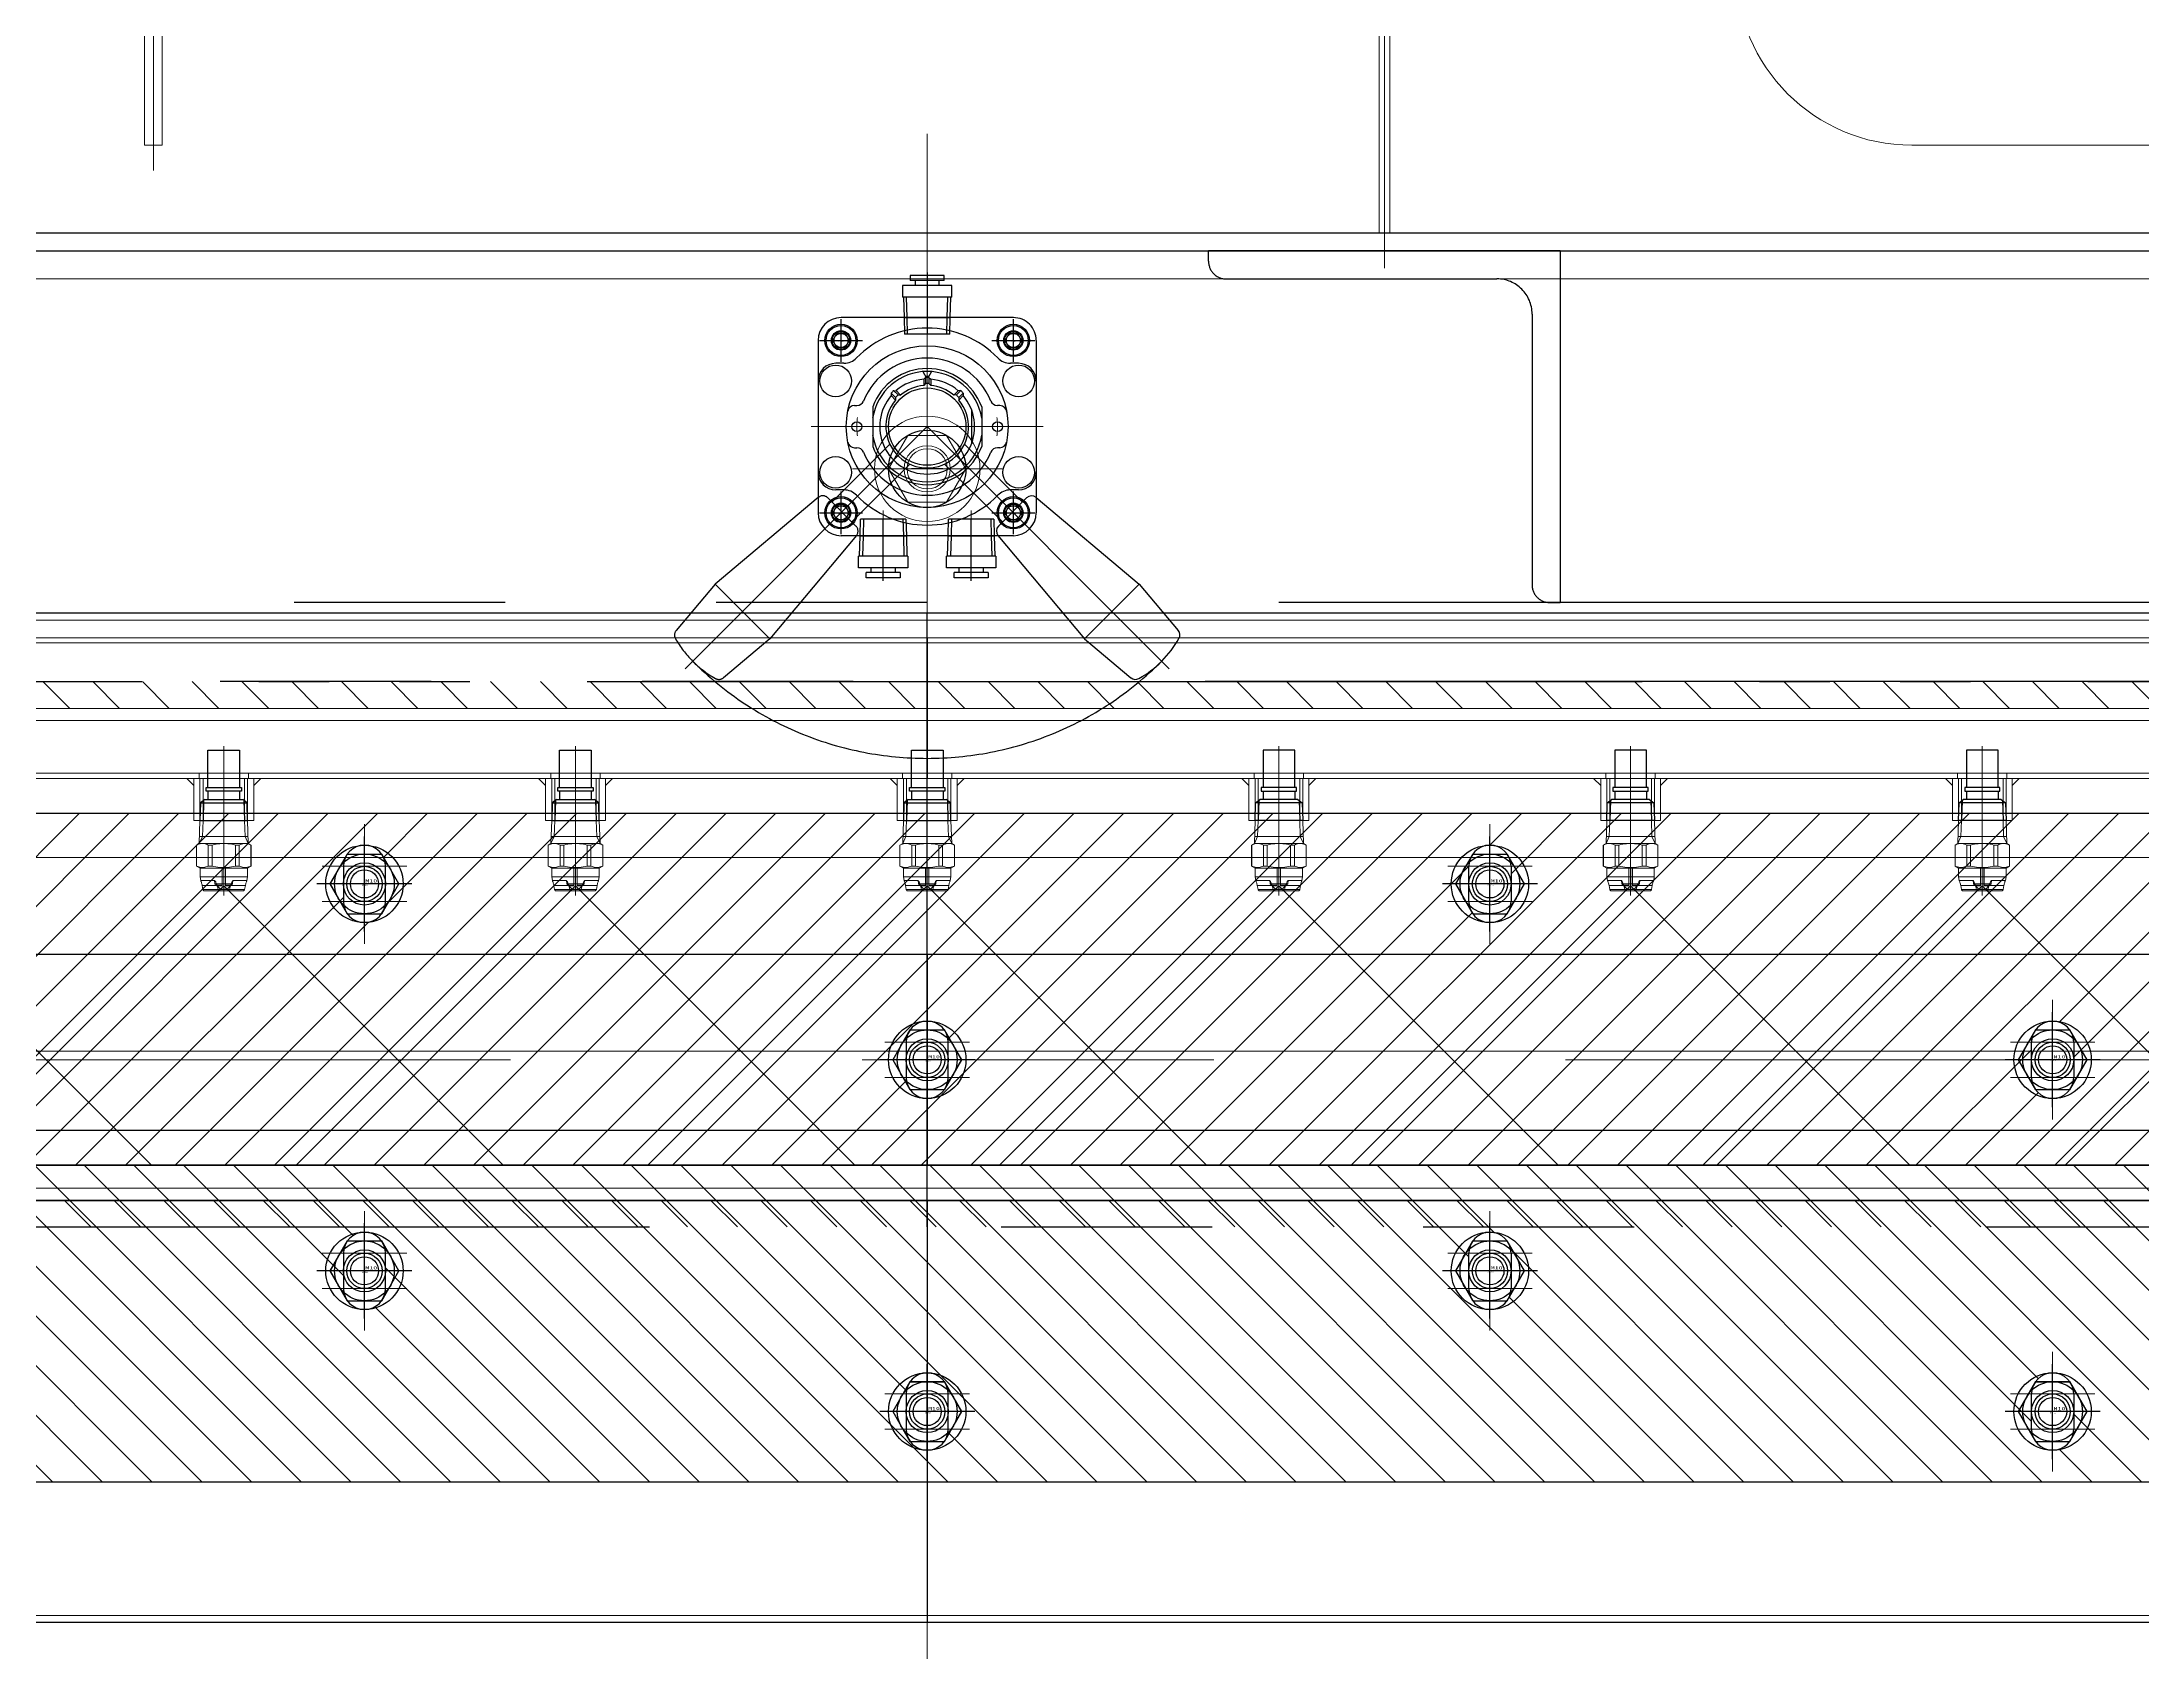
# Model space of a CAD drawing. Units: millimetres at full size. Extents: x -18456 to 18937, y -12290 to 13871.
# Drawn here: x 10936 to 12727, y -4493 to -3119 of the extents above; entities that cross this region are included whole.
import ezdxf
from ezdxf.enums import TextEntityAlignment as Align

# ---------------------------------------------------------------- set-up
doc = ezdxf.new("R2010")
doc.units = ezdxf.units.MM
doc.header["$LTSCALE"] = 100
doc.linetypes.add('CHAIN2', pattern=[12, 9, -1, 1, -1])
doc.linetypes.add('DOUBLE_CHAIN2', pattern=[12.8, 9, -1, 0.6, -0.6, 0.6, -1])
for name, color, linetype in [('0-2_0', 2, 'Continuous'), ('0-3_06_PHANTOM', 2, 'DOUBLE_CHAIN2'), ('0-6_10_DRAFT', 1, 'Continuous')]:
    doc.layers.add(name, color=color, linetype=linetype)
doc.layers.add('0-7_05_CENTER', color=2, linetype='CHAIN2', lineweight=18)
doc.layers.add('0-8_04_HIDDEN', color=7, linetype='Continuous', lineweight=18)
doc.styles.add('ＭＳ ゴシック', font='')
doc.styles.get('ＭＳ ゴシック').set_extended_font_data('MS Gothic')

# ---------------------------------------------------------------- blocks, each defined once
blk = doc.blocks.new('A$C7DE9039E_1')
at = {"layer": '0-2_0', "color": 134}
blk.add_line((-718.5, 5), (-721.5, 5), dxfattribs=at)
blk.add_lwpolyline([(20, 5), (-1460, 5), (-1460, 0), (20, 0)], close=True, dxfattribs=at)
at = {"layer": '0-7_05_CENTER'}
blk.add_line((-720, -4.93), (-720, 705.98), dxfattribs=at)
at = {"layer": '0-8_04_HIDDEN'}
for p, q in [((-721.5, 5), (-721.5, 700)), ((-718.5, 700), (-718.5, 5))]:
    blk.add_line(p, q, dxfattribs=at)
blk = doc.blocks.new('A$C34247205_1')
at = {"layer": '0-7_05_CENTER'}
blk.add_line((-88, 0), (694.2, 0), dxfattribs=at)
at = {"layer": '0-8_04_HIDDEN'}
for p, q in [((-77, 12.5), (-78, 11.5)), ((0, 12.5), (-77, 12.5)), ((-33, 8.5), (-33, 12.5)), ((0, 14), (1, 15)), ((0, -14), (0, 14)), ((1, 15), (636, 15)), ((1, -15), (1, 15)), ((636, 2.5), (636, 15)), ((637, 14), (636, 15)), ((637, 2.5), (637, 14)), ((-78, 11.5), (-78, 0)), ((-33, 8.5), (-78, 8.5)), ((-78, -10.78), (-78, 0)), ((537, -2.5), (537, 2.5)), ((562, -2.5), (562, 2.5)), ((636, -2.5), (636, -15)), ((637, -2.5), (637, -14)), ((0, -14), (1, -15)), ((1, -15), (636, -15)), ((637, -14), (636, -15))]:
    blk.add_line(p, q, dxfattribs=at)
for points in [[(0, -12.5), (-77, -12.5), (-77, 12.5)], [(-78, -4), (-62, -4), (-62, 4), (-78, 4)], [(-78, -3.25), (-58, -3.25), (-58, 3.25), (-78, 3.25)], [(-77, -12.5), (-78, -11.5), (-78, 0)], [(-58, -3.25), (-56.12, 0), (-58, 3.25)]]:
    blk.add_lwpolyline(points, dxfattribs=at)
blk.add_lwpolyline([(687, -2.5), (687, 2.5), (242, 2.5), (242, -2.5)], close=True, dxfattribs=at)
at = {"layer": '0-8_04_HIDDEN', "color": 3}
for points in [[(637, 2.5), (639, 2.5), (637, 4.5)], [(637, -2.5), (639, -2.5), (637, -4.5)]]:
    blk.add_lwpolyline(points, close=True, dxfattribs=at)
blk = doc.blocks.new('A$C67527B72_1')
at = {"layer": '0-6_10_DRAFT'}
for p, q in [((637, 211.09), (637, 188.91)), ((648.09, 200), (625.91, 200)), ((267, 186.09), (267, 163.91)), ((278.09, 175), (255.91, 175)), ((267, -186.09), (267, -163.91)), ((278.09, -175), (255.91, -175)), ((637, -211.09), (637, -188.91)), ((648.09, -200), (625.91, -200))]:
    blk.add_line(p, q, dxfattribs=at)
at = {"layer": '0-7_05_CENTER'}
blk.add_line((-88, 0), (695.26, 0), dxfattribs=at)
at = {"layer": '0-8_04_HIDDEN'}
for p, q in [((263.67, 199.78), (637, 250)), ((537, 150), (267, 150)), ((-77, 12.5), (-78, 11.5)), ((0, 12.5), (-77, 12.5)), ((-77, 12.5), (-77, 4)), ((0, 14), (1, 15)), ((0, -14), (0, 14)), ((1, 15), (1, -15)), ((636, 15), (1, 15)), ((537, 15), (537, -15)), ((636, -15), (636, 15)), ((637, 14), (636, 15)), ((637, 14), (637, -14)), ((-78, 11.5), (-78, 0)), ((-78, 4), (-37, 4)), ((-78, -11.5), (-78, 0)), ((-77, -4), (-77, 4)), ((-78, -4), (-37, -4)), ((-77, -12.5), (-78, -11.5)), ((1, -15), (0, -14)), ((1, -15), (636, -15)), ((637, -14), (636, -15)), ((267, -150), (537, -150)), ((637, -250), (263.67, -199.78))]:
    blk.add_line(p, q, dxfattribs=at)
for points in [[(687, 200), (687, 0), (687, -200)], [(537, 15), (537, 40), (562, 65), (562, 125)], [(-78, -4), (-62, -4), (-62, 4), (-78, 4)], [(-78, -3.25), (-58, -3.25), (-58, 3.25), (-78, 3.25)], [(-58, -3.25), (-56.12, 0), (-58, 3.25)], [(0, -12.5), (-77, -12.5), (-77, -4)], [(562, -125), (562, -65), (537, -40), (537, -15)]]:
    blk.add_lwpolyline(points, dxfattribs=at)
at = {"layer": '0-8_04_HIDDEN', "color": 3}
for points in [[(537, 15), (535, 15), (537, 17)], [(537, -15), (535, -15), (537, -17)]]:
    blk.add_lwpolyline(points, close=True, dxfattribs=at)
at = {"layer": '0-8_04_HIDDEN'}
for centre, radius, start, end in [((637, 200), 50, 0, 90), ((267, 175), 25, 97.6618, 270), ((537, 125), 25, 0, 90), ((-37, 0), 4, 270, 90), ((537, -125), 25, 270, 0), ((267, -175), 25, 90, 262.3382), ((637, -200), 50, 270, 0)]:
    blk.add_arc(centre, radius, start, end, dxfattribs=at)
blk = doc.blocks.new('A$C408A5C7E_1')
at = {"layer": '0-2_0'}
blk.add_blockref('A$C7DE9039E_1', (1440, 0), dxfattribs=at)
at = {"layer": '0-8_04_HIDDEN', "rotation": 270}
for name, p in [('A$C34247205_1', (370, 717)), ('A$C67527B72_1', (1070, 717))]:
    blk.add_blockref(name, p, dxfattribs=at)
blk = doc.blocks.new('A$C28002627_1_1')
at = {"layer": '0-8_04_HIDDEN'}
for p, q in [((-9.81, 0), (-4.91, 8.5)), ((-4.91, 8.5), (4.91, 8.5)), ((4.91, 8.5), (9.81, 0)), ((-4.91, -8.5), (-9.81, 0)), ((9.81, 0), (4.91, -8.5)), ((4.91, -8.5), (-4.91, -8.5))]:
    blk.add_line(p, q, dxfattribs=at)
at = {"layer": '0-8_04_HIDDEN', "linetype": 'CHAIN2'}
for p, q in [((0, -11.18), (0, 11.18)), ((-11.18, 0), (11.18, 0))]:
    blk.add_line(p, q, dxfattribs=at)
at = {"layer": '0-6_10_DRAFT', "style": 'ＭＳ ゴシック', "width": 1.9}
blk.add_text('BT-M10', height=0.22, dxfattribs=at).set_placement((-0.7, -0.54), align=Align.BOTTOM_LEFT)
blk = doc.blocks.new('A$C11D0153E_1')
at = {"layer": '0-2_0', "color": 134}
blk.add_lwpolyline([(27, -150), (2033, -150), (2035, -148), (2035, -3), (25, -3), (25, -148)], close=True, dxfattribs=at)
for centre in [(870, -80), (1190, -80), (1030, -130), (1350, -130)]:
    blk.add_circle(centre, 6, dxfattribs=at)
at = {"layer": '0-6_10_DRAFT'}
blk.add_line((1030, -150), (1030, -3), dxfattribs=at)
at = {"layer": '0-7_05_CENTER'}
for p, q in [((870, -89.34), (870, -70.66)), ((1190, -89.34), (1190, -70.66)), ((879.34, -80), (860.66, -80)), ((1180.66, -80), (1199.34, -80)), ((1030, -139.34), (1030, -120.66)), ((1350, -139.34), (1350, -120.66)), ((1039.34, -130), (1020.66, -130)), ((1340.66, -130), (1359.34, -130))]:
    blk.add_line(p, q, dxfattribs=at)
at = {"layer": '0-8_04_HIDDEN'}
blk.add_line((2035, -5), (25, -5), dxfattribs=at)
for p in [(870, -80), (1190, -80), (1030, -130), (1350, -130)]:
    blk.add_blockref('A$C28002627_1_1', p, dxfattribs=at)
blk = doc.blocks.new('A$C46CA3476_1')
at = {"layer": '0-2_0', "color": 134}
blk.add_lwpolyline([(-998, -20), (998, -20), (1000, -18), (1000, 68), (998, 70), (-998, 70), (-1000, 68), (-1000, -18)], close=True, dxfattribs=at)
for centre in [(-160, 50), (160, 50), (0, 0), (320, 0)]:
    blk.add_circle(centre, 6, dxfattribs=at)
at = {"layer": '0-7_05_CENTER'}
for p, q in [((-160, 40.66), (-160, 59.34)), ((160, 40.66), (160, 59.34)), ((-150.66, 50), (-169.34, 50)), ((150.66, 50), (169.34, 50)), ((0, -9.34), (0, 9.34)), ((320, -9.34), (320, 9.34)), ((9.34, 0), (-9.34, 0)), ((310.66, 0), (329.34, 0))]:
    blk.add_line(p, q, dxfattribs=at)
blk = doc.blocks.new('10b_2')
at = {"layer": '0-2_0', "color": 134, "linetype": 'CHAIN2'}
for p, q in [((0, -13.51), (0, 13.51)), ((13.51, 0), (-13.51, 0))]:
    blk.add_line(p, q, dxfattribs=at)
at = {"layer": '0-2_0', "color": 134}
for q in [(-9.8, 0), (4.9, 8.49)]:
    blk.add_line((-4.9, 8.49), q, dxfattribs=at)
for points in [[(4.9, -8.49), (9.8, 0), (4.9, 8.49)], [(-9.8, 0), (-4.9, -8.49), (4.9, -8.49)]]:
    blk.add_lwpolyline(points, dxfattribs=at)
for radius in [11, 8.49, 5, 4]:
    blk.add_circle((0, 0), radius, dxfattribs=at)
at = {"layer": '0-6_10_DRAFT', "style": 'ＭＳ ゴシック', "width": 1.8}
blk.add_text('M10', height=0.916, dxfattribs=at).set_placement((0.26, 0.12), align=Align.BOTTOM_LEFT)
blk = doc.blocks.new('A$C67362F98_1')
at = {"layer": '0-6_10_DRAFT'}
blk.add_line((0, 20), (0, -20), dxfattribs=at)
at = {"layer": '0-7_05_CENTER'}
for p, q in [((-200, -35.32), (-200, -16.28)), ((-100, -35.32), (-100, -16.28)), ((-100, -35.32), (-100, -16.28)), ((0, -35.32), (0, -16.28)), ((100, -35.32), (100, -16.28)), ((100, -35.32), (100, -16.28)), ((200, -35.32), (200, -16.28)), ((300, -35.32), (300, -16.28))]:
    blk.add_line(p, q, dxfattribs=at)
at = {"layer": '0-8_04_HIDDEN'}
for p, q in [((1100, 18.5), (-1150, 18.5)), ((-1150, -18.5), (1100, -18.5)), ((-207, -18.5), (-207, -20)), ((-206.77, -20), (-206.77, -32)), ((-205.91, -20), (-205.91, -32)), ((-194.09, -20), (-194.09, -32)), ((-193.23, -20), (-193.23, -32)), ((-193, -18.5), (-193, -20)), ((-107, -18.5), (-107, -20)), ((-107, -18.5), (-107, -20)), ((-106.77, -20), (-106.77, -32)), ((-106.77, -20), (-106.77, -32)), ((-105.91, -20), (-105.91, -32)), ((-105.91, -20), (-105.91, -32)), ((-94.09, -20), (-94.09, -32)), ((-94.09, -20), (-94.09, -32)), ((-93.23, -20), (-93.23, -32)), ((-93.23, -20), (-93.23, -32)), ((-93, -18.5), (-93, -20)), ((-93, -18.5), (-93, -20)), ((-7, -18.5), (-7, -20)), ((-6.77, -20), (-6.77, -32)), ((-5.91, -20), (-5.91, -32)), ((5.91, -20), (5.91, -32)), ((6.77, -20), (6.77, -32)), ((7, -18.5), (7, -20)), ((93, -18.5), (93, -20)), ((93, -18.5), (93, -20)), ((93.23, -20), (93.23, -32)), ((93.23, -20), (93.23, -32)), ((94.09, -20), (94.09, -32)), ((94.09, -20), (94.09, -32)), ((105.91, -20), (105.91, -32)), ((105.91, -20), (105.91, -32)), ((106.77, -20), (106.77, -32)), ((106.77, -20), (106.77, -32)), ((107, -18.5), (107, -20)), ((107, -18.5), (107, -20)), ((193, -18.5), (193, -20)), ((193.23, -20), (193.23, -32)), ((194.09, -20), (194.09, -32)), ((205.91, -20), (205.91, -32)), ((206.77, -20), (206.77, -32)), ((207, -18.5), (207, -20)), ((293, -18.5), (293, -20)), ((293.23, -20), (293.23, -32)), ((294.09, -20), (294.09, -32)), ((305.91, -20), (305.91, -32)), ((306.77, -20), (306.77, -32)), ((307, -18.5), (307, -20))]:
    blk.add_line(p, q, dxfattribs=at)
for points in [[(1100, -20), (-1150, -20), (-1150, 20), (1100, 20)], [(-191.5, -20), (-191.5, -32), (-208.5, -32), (-208.5, -20)], [(-91.5, -20), (-91.5, -32), (-108.5, -32), (-108.5, -20)], [(-91.5, -20), (-91.5, -32), (-108.5, -32), (-108.5, -20)], [(8.5, -20), (8.5, -32), (-8.5, -32), (-8.5, -20)], [(91.5, -20), (91.5, -32), (108.5, -32), (108.5, -20)], [(91.5, -20), (91.5, -32), (108.5, -32), (108.5, -20)], [(191.5, -20), (191.5, -32), (208.5, -32), (208.5, -20)], [(291.5, -20), (291.5, -32), (308.5, -32), (308.5, -20)]]:
    blk.add_lwpolyline(points, close=True, dxfattribs=at)
at = {"layer": '0-8_04_HIDDEN', "color": 3}
for points in [[(-208.5, -20), (-210.5, -20), (-208.5, -22)], [(-191.5, -20), (-189.5, -20), (-191.5, -22)], [(-108.5, -20), (-110.5, -20), (-108.5, -22)], [(-108.5, -20), (-110.5, -20), (-108.5, -22)], [(-91.5, -20), (-89.5, -20), (-91.5, -22)], [(-91.5, -20), (-89.5, -20), (-91.5, -22)], [(-8.5, -20), (-10.5, -20), (-8.5, -22)], [(8.5, -20), (10.5, -20), (8.5, -22)], [(91.5, -20), (89.5, -20), (91.5, -22)], [(91.5, -20), (89.5, -20), (91.5, -22)], [(108.5, -20), (110.5, -20), (108.5, -22)], [(108.5, -20), (110.5, -20), (108.5, -22)], [(191.5, -20), (189.5, -20), (191.5, -22)], [(208.5, -20), (210.5, -20), (208.5, -22)], [(291.5, -20), (289.5, -20), (291.5, -22)], [(308.5, -20), (310.5, -20), (308.5, -22)]]:
    blk.add_lwpolyline(points, close=True, dxfattribs=at)
blk = doc.blocks.new('A$C3DF50A72_1')
at = {"layer": '0-6_10_DRAFT'}
for p, q in [((2.37, 4.5), (0, 4.5)), ((2.37, -4.5), (0, -4.5))]:
    blk.add_line(p, q, dxfattribs=at)
blk.add_lwpolyline([(2.37, 5), (3.37, 5), (3.37, -5), (2.37, -5)], close=True, dxfattribs=at)
blk.add_lwpolyline([(3.37, 4.5), (14, 4.5), (14, -4.5), (3.37, -4.5)], dxfattribs=at)
at = {"layer": '0-7_05_CENTER', "color": 1}
blk.add_line((0, 0), (15.13, 0), dxfattribs=at)
blk = doc.blocks.new('1／4MVEP9010S303Wa_1')
at = {"layer": '0-6_10_DRAFT'}
for p, q in [((0, 6.77), (0, -6.77)), ((5.01, 6.61), (0, 6.77)), ((6.01, 5.39), (5.01, 6.61)), ((5.01, 6.61), (5.01, -6.61)), ((5.73, 5.73), (0, 5.91)), ((6.01, 5.39), (6.01, -5.39)), ((6.01, 5.38), (6.01, -5.38)), ((5.73, -5.73), (0, -5.91)), ((5.01, -6.61), (6.01, -5.39)), ((0, -6.77), (5.01, -6.61))]:
    blk.add_line(p, q, dxfattribs=at)
at = {"layer": '0-7_05_CENTER'}
blk.add_line((-21.29, 0), (6.01, 0), dxfattribs=at)
at = {"layer": '0-8_04_HIDDEN', "color": 2}
for p, q in [((-19.58, 5.93), (-18.49, 6.13)), ((-15.99, 6.75), (-16.99, 6.57)), ((-16.99, 2.6), (-16.99, 6.57)), ((-12.91, 7.75), (-13.49, 6.75)), ((-6.94, 7.75), (-12.91, 7.75)), ((-12.91, 7.75), (-12.91, 7.73)), ((-12.91, 7.73), (-6.94, 7.73)), ((-6.49, 6.97), (-6.94, 7.75)), ((-6.94, 7.75), (-6.94, 7.73)), ((-6.49, 6.97), (-6.49, -6.97)), ((-4.49, 6.05), (-6.49, 6.97)), ((0, 6.77), (-6.49, 6.97)), ((-4.49, -6.91), (-4.49, 6.91)), ((0, 5.91), (-4.49, 6.05)), ((-18.49, 1.89), (-19.99, 1.54)), ((-19.58, 5.93), (-19.58, -5.93)), ((-19.49, 0.98), (-18.59, 1.89)), ((-19.49, 0.98), (-19.49, -0.98)), ((-18.59, 0.46), (-18.59, 1.89)), ((-13.49, 0.46), (-18.59, 0.46)), ((-17.99, 2.5), (-18.39, 2.1)), ((-18.39, 0.5), (-18.39, 2.1)), ((-13.49, 0.5), (-18.39, 0.5)), ((-16.99, 2.6), (-17.99, 2.5)), ((-6.94, 4.4), (-12.91, 4.4)), ((-12.91, 4.4), (-12.91, 3.33)), ((-12.91, 3.33), (-6.94, 3.33)), ((-19.99, -1.54), (-18.49, -1.89)), ((-18.49, -6.13), (-19.58, -5.93)), ((-18.59, -1.89), (-19.49, -0.98)), ((-13.49, -0.46), (-18.59, -0.46)), ((-18.49, -6.13), (-18.49, -1.89)), ((-18.39, -0.5), (-13.49, -0.5)), ((-18.39, -2.1), (-18.39, -0.5)), ((-18.39, -2.1), (-17.99, -2.5)), ((-17.96, -2.07), (-17.99, -2.06)), ((-16.99, -6.57), (-16.99, -2.6)), ((-6.94, -3.33), (-12.91, -3.33)), ((-12.91, -3.33), (-12.91, -4.4)), ((-12.91, -4.4), (-6.94, -4.4)), ((0, -5.91), (-4.49, -6.05)), ((-16.99, -6.57), (-15.99, -6.75)), ((-15.99, -6.75), (-13.49, -6.75)), ((-6.94, -7.73), (-12.91, -7.73)), ((-12.91, -7.73), (-12.91, -7.75)), ((-12.91, -7.75), (-6.94, -7.75)), ((-6.94, -7.75), (-6.49, -6.97)), ((-4.49, -6.05), (-6.49, -6.97)), ((-6.49, -6.97), (0, -6.77))]:
    blk.add_line(p, q, dxfattribs=at)
for points in [[(-18.49, 6.13), (-18.24, 6.18), (-17.99, 6.24), (-17.76, 6.3), (-17.54, 6.37), (-17.36, 6.43), (-17.28, 6.46), (-17.2, 6.49), (-17.09, 6.53), (-17.05, 6.55), (-17.02, 6.56), (-16.99, 6.57), (-16.99, 6.57)], [(-17.96, 2.07), (-17.99, 2.06), (-18.23, 1.97), (-18.36, 1.93), (-18.49, 1.89), (-18.49, 6.13)], [(-13.49, 6.75), (-15.99, 6.75), (-15.99, -6.75)], [(-13.49, 6.75), (-13.49, -6.75), (-12.91, -7.75)], [(-12.91, 4.4), (-13.07, 4.74), (-13.19, 5.08), (-13.28, 5.42), (-13.33, 5.78), (-13.34, 6.13), (-13.32, 6.49), (-13.26, 6.8), (-13.17, 7.11), (-13.05, 7.42), (-12.91, 7.73)], [(-6.94, 7.73), (-6.79, 7.39), (-6.66, 7.05), (-6.57, 6.7), (-6.52, 6.35), (-6.51, 5.99), (-6.54, 5.64), (-6.6, 5.33), (-6.68, 5.02), (-6.8, 4.71), (-6.94, 4.4), (-6.94, 3.33), (-6.81, 2.77), (-6.71, 2.21), (-6.62, 1.65), (-6.56, 1.08), (-6.52, 0.5), (-6.51, -0.08), (-6.52, -0.62), (-6.56, -1.16), (-6.63, -1.7), (-6.71, -2.25), (-6.82, -2.79), (-6.94, -3.33)], [(-19.58, 5.93), (-19.66, 5.91), (-19.75, 5.87), (-19.81, 5.82), (-19.87, 5.75), (-19.92, 5.68), (-19.96, 5.6), (-19.98, 5.52), (-19.99, 5.43), (-19.99, 5.42)], [(-19.99, 5.42), (-19.99, -5.42), (-19.98, -5.53), (-19.95, -5.62), (-19.91, -5.7), (-19.86, -5.77), (-19.79, -5.83), (-19.72, -5.88), (-19.64, -5.91), (-19.58, -5.93)], [(-18.59, 1.89), (-18.52, 1.96), (-18.45, 2.03), (-18.41, 2.07), (-18.4, 2.09), (-18.39, 2.1)], [(-18.39, 0.5), (-18.39, 0.5), (-18.41, 0.49), (-18.44, 0.48), (-18.49, 0.47), (-18.55, 0.46), (-18.59, 0.46)], [(-17.99, 2.5), (-17.99, -2.5), (-16.99, -2.6)], [(-16.99, 2.6), (-17, 2.6), (-17.03, 2.57), (-17.09, 2.53), (-17.18, 2.47), (-17.3, 2.4), (-17.45, 2.31), (-17.63, 2.22), (-17.79, 2.14), (-17.96, 2.07)], [(-17.96, 2.07), (-17.96, -2.07), (-17.74, -2.17), (-17.53, -2.27), (-17.34, -2.38), (-17.26, -2.43), (-17.18, -2.47), (-17.09, -2.53), (-17.02, -2.58), (-16.99, -2.6), (-16.99, -2.6)], [(-12.91, -3.33), (-13.04, -2.77), (-13.15, -2.21), (-13.23, -1.65), (-13.3, -1.08), (-13.34, -0.5), (-13.35, 0.07), (-13.33, 0.62), (-13.29, 1.16), (-13.23, 1.7), (-13.14, 2.25), (-13.04, 2.79), (-12.91, 3.33)], [(-18.59, -1.89), (-18.59, -0.46), (-18.53, -0.46), (-18.47, -0.47), (-18.43, -0.49), (-18.4, -0.5), (-18.39, -0.5)], [(-18.39, -2.1), (-18.39, -2.1), (-18.4, -2.09), (-18.41, -2.08), (-18.45, -2.04), (-18.52, -1.96), (-18.59, -1.89)], [(-18.49, -1.89), (-18.36, -1.93), (-18.24, -1.96), (-18.11, -2.01), (-17.99, -2.06)], [(-12.91, -7.73), (-13.07, -7.39), (-13.19, -7.05), (-13.28, -6.7), (-13.33, -6.35), (-13.34, -5.99), (-13.32, -5.64), (-13.26, -5.33), (-13.17, -5.02), (-13.05, -4.71), (-12.91, -4.4)], [(-6.94, -3.33), (-6.94, -4.4), (-6.79, -4.74), (-6.66, -5.08), (-6.57, -5.42), (-6.52, -5.78), (-6.51, -6.13), (-6.54, -6.49), (-6.6, -6.8), (-6.68, -7.11), (-6.8, -7.42), (-6.94, -7.73), (-6.94, -7.75)], [(-16.99, -6.57), (-17, -6.57), (-17.05, -6.55), (-17.14, -6.52), (-17.25, -6.47), (-17.4, -6.42), (-17.59, -6.36), (-17.8, -6.29), (-18.04, -6.23), (-18.3, -6.17), (-18.49, -6.13)]]:
    blk.add_lwpolyline(points, dxfattribs=at)
at = {"layer": '0-6_10_DRAFT'}
blk.add_blockref('A$C3DF50A72_1', (6.01, 0), dxfattribs=at)
blk = doc.blocks.new('A$C0C3B4FB7_1')
at = {"layer": '0-8_04_HIDDEN', "color": 2}
for p, q in [((-220.59, -110), (-300, -30.59)), ((-279.41, -110), (-200, -30.59)), ((-120.59, -110), (-200, -30.59)), ((-179.41, -110), (-100, -30.59)), ((-20.59, -110), (-100, -30.59)), ((-79.41, -110), (0, -30.59)), ((79.41, -110), (0, -30.59)), ((20.59, -110), (100, -30.59)), ((179.41, -110), (100, -30.59)), ((120.59, -110), (200, -30.59)), ((279.41, -110), (200, -30.59)), ((220.59, -110), (300, -30.59)), ((379.41, -110), (300, -30.59)), ((320.59, -110), (400, -30.59))]:
    blk.add_line(p, q, dxfattribs=at)
at = {"layer": '0-8_04_HIDDEN'}
blk.add_blockref('A$C67362F98_1', (0, 20), dxfattribs=at)
at = {"layer": '0-8_04_HIDDEN', "rotation": 90}
for p in [(-200, -12), (-100, -12), (0, -12)]:
    blk.add_blockref('1／4MVEP9010S303Wa_1', p, dxfattribs=at)
at = {"layer": '0-8_04_HIDDEN', "xscale": -1, "rotation": 270}
for p in [(100, -12), (200, -12), (300, -12)]:
    blk.add_blockref('1／4MVEP9010S303Wa_1', p, dxfattribs=at)
blk = doc.blocks.new('A$C75D40B34_1')
at = {"layer": '0-2_0', "color": 3}
for p, q in [((-326.98, -30), (-226.98, 70)), ((-314, -2.87), (-241.13, 70)), ((-312.84, -30), (-212.84, 70)), ((-298.7, -30), (-198.7, 70)), ((-284.56, -30), (-184.56, 70)), ((-270.42, -30), (-170.42, 70)), ((-256.27, -30), (-156.27, 70)), ((-213.85, -30), (-113.85, 70)), ((-199.71, -30), (-99.71, 70)), ((-185.56, -30), (-85.56, 70)), ((-171.42, -30), (-71.42, 70)), ((-157.28, -30), (-57.28, 70)), ((-154.59, 57.54), (-142.13, 70)), ((-154.11, 43.88), (-127.99, 70)), ((-143.14, -30), (-43.14, 70)), ((-128.99, -30), (-28.99, 70)), ((-114.85, -30), (-14.85, 70)), ((-100.71, -30), (-0.71, 70)), ((-86.57, -30), (13.43, 70)), ((-72.43, -30), (27.57, 70)), ((-58.28, -30), (41.72, 70)), ((-44.14, -30), (55.86, 70)), ((-15.86, -30), (84.14, 70)), ((-1.72, -30), (98.28, 70)), ((5.92, 5.92), (70, 70)), ((12.43, -30), (112.43, 70)), ((26.57, -30), (126.57, 70)), ((40.71, -30), (140.71, 70)), ((54.85, -30), (154.85, 70)), ((97.28, -30), (197.28, 70)), ((111.42, -30), (211.42, 70)), ((125.56, -30), (225.56, 70)), ((139.71, -30), (239.71, 70)), ((153.85, -30), (253.85, 70)), ((159.97, 60.97), (168.99, 70)), ((166, 52.86), (183.14, 70)), ((167.99, -30), (267.99, 70)), ((182.13, -30), (282.13, 70)), ((196.27, -30), (296.27, 70)), ((210.42, -30), (310.42, 70)), ((224.56, -30), (324.56, 70)), ((238.7, -30), (338.7, 70)), ((252.84, -30), (352.84, 70)), ((266.98, -30), (366.98, 70)), ((309.41, -30), (409.41, 70)), ((321.83, 10.7), (381.13, 70)), ((323.55, -30), (423.55, 70)), ((326, 0.73), (395.27, 70)), ((337.7, -30), (437.7, 70)), ((-166, 55), (-166, 45)), ((-154, 45), (-154, 55)), ((68.99, -30), (154, 55.01)), ((154, 45), (154, 55)), ((166, 55), (166, 45)), ((-242.13, -30), (-166, 46.13)), ((83.14, -30), (154.93, 41.8)), ((-227.99, -30), (-158.85, 39.14)), ((-6, 5), (-6, -5)), ((6, -5), (6, 5)), ((281.13, -30), (314, 2.87)), ((314, -5), (314, 5)), ((326, 5), (326, -5)), ((-30, -30), (-5.92, -5.92)), ((295.27, -30), (315.91, -9.36))]:
    blk.add_line(p, q, dxfattribs=at)
blk.add_lwpolyline([(-998, -30), (998, -30), (1000, -28), (1000, 68), (998, 70), (-998, 70), (-1000, 68), (-1000, -28)], close=True, dxfattribs=at)
for centre, start, end in [((-160, 55), 0, 180), ((160, 55), 0, 180), ((-160, 45), 180, 0), ((160, 45), 180, 0), ((0, 5), 0, 180), ((320, 5), 0, 180), ((0, -5), 180, 0), ((320, -5), 180, 0)]:
    blk.add_arc(centre, 6, start, end, dxfattribs=at)
at = {"layer": '0-7_05_CENTER'}
for p, q in [((-160, 33), (-160, 67)), ((160, 33), (160, 67)), ((-172, 55), (-148, 55)), ((172, 55), (148, 55)), ((-172, 50), (-148, 50)), ((172, 50), (148, 50)), ((-172, 45), (-148, 45)), ((172, 45), (148, 45)), ((0, -17), (0, 17)), ((320, -17), (320, 17)), ((-12, 5), (12, 5)), ((-12, 0), (12, 0)), ((332, 5), (308, 5)), ((332, 0), (308, 0)), ((-12, -5), (12, -5)), ((332, -5), (308, -5))]:
    blk.add_line(p, q, dxfattribs=at)
blk = doc.blocks.new('A$C433F3B64_1')
at = {"layer": '0-2_0', "color": 134}
blk.add_lwpolyline([(-1200, 60), (1200, 60), (1200, -60), (-1200, -60)], close=True, dxfattribs=at)
for centre in [(-160, 40), (160, 40), (0, 0), (320, 0)]:
    blk.add_circle(centre, 6, dxfattribs=at)
at = {"layer": '0-6_10_DRAFT'}
blk.add_line((0, 60), (0, -60), dxfattribs=at)
at = {"layer": '0-7_05_CENTER'}
for p, q in [((-160, 30.66), (-160, 49.34)), ((160, 30.66), (160, 49.34)), ((-150.66, 40), (-169.34, 40)), ((150.66, 40), (169.34, 40)), ((0, -9.34), (0, 9.34)), ((320, -9.34), (320, 9.34)), ((9.34, 0), (-9.34, 0)), ((310.66, 0), (329.34, 0))]:
    blk.add_line(p, q, dxfattribs=at)
at = {"layer": '0-8_04_HIDDEN'}
blk.add_lwpolyline([(1198, 60), (1198, -58), (-1198, -58), (-1198, 60)], dxfattribs=at)
for p in [(-160, 40), (160, 40), (0, 0), (320, 0)]:
    blk.add_blockref('A$C28002627_1_1', p, dxfattribs=at)
blk = doc.blocks.new('A$C4E6B2AD6_1')
at = {"layer": '0-2_0', "color": 3}
for p, q in [((-248.7, -20), (-338.7, 70)), ((-234.56, -20), (-324.56, 70)), ((-220.42, -20), (-310.42, 70)), ((-206.27, -20), (-296.27, 70)), ((-192.13, -20), (-282.13, 70)), ((-177.99, -20), (-267.99, 70)), ((-163.85, -20), (-253.85, 70)), ((-149.71, -20), (-239.71, 70)), ((-135.56, -20), (-225.56, 70)), ((-121.42, -20), (-211.42, 70)), ((-166, 38.72), (-197.28, 70)), ((-163.19, 50.05), (-183.14, 70)), ((-78.99, -20), (-168.99, 70)), ((-64.85, -20), (-154.85, 70)), ((-50.71, -20), (-140.71, 70)), ((-36.57, -20), (-126.57, 70)), ((-22.43, -20), (-112.43, 70)), ((-8.28, -20), (-98.28, 70)), ((5.86, -20), (-84.14, 70)), ((-5.92, 5.92), (-70, 70)), ((34.14, -20), (-55.86, 70)), ((48.28, -20), (-41.72, 70)), ((62.43, -20), (-27.57, 70)), ((76.57, -20), (-13.43, 70)), ((90.71, -20), (0.71, 70)), ((104.85, -20), (14.85, 70)), ((118.99, -20), (28.99, 70)), ((133.14, -20), (43.14, 70)), ((147.28, -20), (57.28, 70)), ((161.42, -20), (71.42, 70)), ((175.56, -20), (85.56, 70)), ((189.71, -20), (99.71, 70)), ((203.85, -20), (113.85, 70)), ((154, 43.99), (127.99, 70)), ((161.3, 50.84), (142.13, 70)), ((246.27, -20), (156.27, 70)), ((260.42, -20), (170.42, 70)), ((274.56, -20), (184.56, 70)), ((288.7, -20), (198.7, 70)), ((302.84, -20), (212.84, 70)), ((316.98, -20), (226.98, 70)), ((314, -2.87), (241.13, 70)), ((315.91, 9.36), (255.27, 70)), ((359.41, -20), (269.41, 70)), ((373.55, -20), (283.55, 70)), ((387.7, -20), (297.7, 70)), ((401.84, -20), (311.84, 70)), ((415.98, -20), (325.98, 70)), ((430.12, -20), (340.12, 70)), ((-166, 45), (-166, 35)), ((-154, 35), (-154, 45)), ((154, 35), (154, 45)), ((232.13, -20), (165.85, 46.29)), ((166, 45), (166, 35)), ((-93.14, -20), (-154, 40.86)), ((217.99, -20), (165.45, 32.54)), ((-107.28, -20), (-157.07, 29.79)), ((-6, 5), (-6, -5)), ((6, -5), (6, 5)), ((314, -5), (314, 5)), ((326, 5), (326, -5)), ((20, -20), (5.92, -5.92)), ((345.27, -20), (326, -0.73)), ((331.13, -20), (321.83, -10.7))]:
    blk.add_line(p, q, dxfattribs=at)
blk.add_lwpolyline([(-998, -20), (998, -20), (1000, -18), (1000, 68), (998, 70), (-998, 70), (-1000, 68), (-1000, -18)], close=True, dxfattribs=at)
for centre, start, end in [((-160, 45), 0, 180), ((160, 45), 0, 180), ((-160, 35), 180, 0), ((160, 35), 180, 0), ((0, 5), 0, 180), ((320, 5), 0, 180), ((0, -5), 180, 0), ((320, -5), 180, 0)]:
    blk.add_arc(centre, 6, start, end, dxfattribs=at)
at = {"layer": '0-7_05_CENTER'}
for p, q in [((-160, 23), (-160, 57)), ((160, 23), (160, 57)), ((-172, 45), (-148, 45)), ((172, 45), (148, 45)), ((-172, 40), (-148, 40)), ((172, 40), (148, 40)), ((-172, 35), (-148, 35)), ((172, 35), (148, 35)), ((0, -17), (0, 17)), ((320, -17), (320, 17)), ((-12, 5), (12, 5)), ((-12, 0), (12, 0)), ((332, 5), (308, 5)), ((332, 0), (308, 0)), ((-12, -5), (12, -5)), ((332, -5), (308, -5))]:
    blk.add_line(p, q, dxfattribs=at)
blk = doc.blocks.new('A$C01A747DA_1')
at = {"layer": '0-2_0', "color": 134}
blk.add_lwpolyline([(-998, -20), (998, -20), (1000, -18), (1000, 58), (998, 60), (-998, 60), (-1000, 58), (-1000, -18)], close=True, dxfattribs=at)
for centre in [(-160, 40), (160, 40), (0, 0), (320, 0)]:
    blk.add_circle(centre, 6, dxfattribs=at)
at = {"layer": '0-7_05_CENTER'}
for p, q in [((-160, 30.66), (-160, 49.34)), ((160, 30.66), (160, 49.34)), ((-150.66, 40), (-169.34, 40)), ((150.66, 40), (169.34, 40)), ((0, -9.34), (0, 9.34)), ((320, -9.34), (320, 9.34)), ((9.34, 0), (-9.34, 0)), ((310.66, 0), (329.34, 0))]:
    blk.add_line(p, q, dxfattribs=at)
blk = doc.blocks.new('A$C745B7B9E_1')
at = {"layer": '0-3_06_PHANTOM', "color": 5}
blk.add_line((-2000, 30), (-100, 30), dxfattribs=at)
at = {"layer": '0-2_0'}
for name, p in [('A$C11D0153E_1', (-2080, 190)), ('A$C46CA3476_1', (-1050, 60)), ('A$C75D40B34_1', (-1050, 60)), ('10b_2', (-1210, 110)), ('10b_2', (-890, 110)), ('10b_2', (-1050, 60)), ('10b_2', (-730, 60)), ('A$C4E6B2AD6_1', (-1050, -40)), ('A$C433F3B64_1', (-1050, -40)), ('A$C01A747DA_1', (-1050, -40)), ('10b_2', (-1210, 0)), ('10b_2', (-890, 0)), ('10b_2', (-1050, -40)), ('10b_2', (-730, -40))]:
    blk.add_blockref(name, p, dxfattribs=at)
at = {"layer": '0-8_04_HIDDEN'}
blk.add_blockref('A$C0C3B4FB7_1', (-1050, 140), dxfattribs=at)
blk = doc.blocks.new('A$C7E840582_1_1')
at = {"layer": '0-3_06_PHANTOM', "color": 3, "linetype": 'Continuous'}
for p, q in [((-245.43, 69.9), (-237.83, 77.5)), ((-231.28, 69.9), (-223.68, 77.5)), ((-217.14, 69.9), (-209.54, 77.5)), ((-203, 69.9), (-195.4, 77.5)), ((-188.86, 69.9), (-181.26, 77.5)), ((-174.72, 69.9), (-167.12, 77.5)), ((-160.57, 69.9), (-152.97, 77.5)), ((-146.43, 69.9), (-138.83, 77.5)), ((-132.29, 69.9), (-124.69, 77.5)), ((-118.15, 69.9), (-110.55, 77.5)), ((-104.01, 69.9), (-96.41, 77.5)), ((-89.86, 69.9), (-82.26, 77.5)), ((-75.72, 69.9), (-68.12, 77.5)), ((-61.58, 69.9), (-53.98, 77.5)), ((-47.44, 69.9), (-39.84, 77.5)), ((-33.29, 69.9), (-25.69, 77.5)), ((-19.15, 69.9), (-11.55, 77.5)), ((-5.01, 69.9), (2.59, 77.5)), ((9.13, 69.9), (16.73, 77.5)), ((23.27, 69.9), (30.87, 77.5)), ((37.42, 69.9), (45.02, 77.5)), ((51.56, 69.9), (59.16, 77.5)), ((65.7, 69.9), (73.3, 77.5)), ((79.84, 69.9), (87.44, 77.5)), ((93.98, 69.9), (101.58, 77.5)), ((108.13, 69.9), (115.73, 77.5)), ((122.27, 69.9), (129.87, 77.5)), ((136.41, 69.9), (144.01, 77.5)), ((150.55, 69.9), (158.15, 77.5)), ((164.7, 69.9), (172.3, 77.5)), ((178.84, 69.9), (186.44, 77.5)), ((192.98, 69.9), (200.58, 77.5)), ((207.12, 69.9), (214.72, 77.5)), ((221.26, 69.9), (228.86, 77.5)), ((235.41, 69.9), (243.01, 77.5)), ((249.55, 69.9), (257.15, 77.5)), ((263.69, 69.9), (271.29, 77.5)), ((277.83, 69.9), (285.43, 77.5)), ((291.97, 69.9), (299.57, 77.5)), ((306.12, 69.9), (313.72, 77.5)), ((320.26, 69.9), (327.86, 77.5)), ((334.4, 69.9), (342, 77.5)), ((-251.41, -77.5), (-243.81, -69.9)), ((-237.26, -77.5), (-229.66, -69.9)), ((-223.12, -77.5), (-215.52, -69.9)), ((-208.98, -77.5), (-201.38, -69.9)), ((-194.84, -77.5), (-187.24, -69.9)), ((-180.69, -77.5), (-173.09, -69.9)), ((-166.55, -77.5), (-158.95, -69.9)), ((-152.41, -77.5), (-144.81, -69.9)), ((-138.27, -77.5), (-130.67, -69.9)), ((-124.13, -77.5), (-116.53, -69.9)), ((-109.98, -77.5), (-102.38, -69.9)), ((-95.84, -77.5), (-88.24, -69.9)), ((-81.7, -77.5), (-74.1, -69.9)), ((-67.56, -77.5), (-59.96, -69.9)), ((-53.42, -77.5), (-45.82, -69.9)), ((-39.27, -77.5), (-31.67, -69.9)), ((-25.13, -77.5), (-17.53, -69.9)), ((-10.99, -77.5), (-3.39, -69.9)), ((3.15, -77.5), (10.75, -69.9)), ((17.3, -77.5), (24.9, -69.9)), ((31.44, -77.5), (39.04, -69.9)), ((45.58, -77.5), (53.18, -69.9)), ((59.72, -77.5), (67.32, -69.9)), ((73.86, -77.5), (81.46, -69.9)), ((88.01, -77.5), (95.61, -69.9)), ((102.15, -77.5), (109.75, -69.9)), ((116.29, -77.5), (123.89, -69.9)), ((130.43, -77.5), (138.03, -69.9)), ((144.57, -77.5), (152.17, -69.9)), ((158.72, -77.5), (166.32, -69.9)), ((172.86, -77.5), (180.46, -69.9)), ((187, -77.5), (194.6, -69.9)), ((201.14, -77.5), (208.74, -69.9)), ((215.29, -77.5), (222.89, -69.9)), ((229.43, -77.5), (237.03, -69.9)), ((243.57, -77.5), (251.17, -69.9)), ((257.71, -77.5), (265.31, -69.9)), ((271.85, -77.5), (279.45, -69.9)), ((286, -77.5), (293.6, -69.9)), ((300.14, -77.5), (307.74, -69.9)), ((314.28, -77.5), (321.88, -69.9)), ((328.42, -77.5), (336.02, -69.9)), ((342.56, -77.5), (350.16, -69.9))]:
    blk.add_line(p, q, dxfattribs=at)
at = {"layer": '0-3_06_PHANTOM', "color": 7}
blk.add_lwpolyline([(-979, 77.5), (979, 77.5), (980, 76.5), (980, -76.5), (979, -77.5), (-979, -77.5), (-980, -76.5), (-980, 76.5)], close=True, dxfattribs=at)
at = {"layer": '0-6_10_DRAFT'}
blk.add_line((0, 77.5), (0, -77.5), dxfattribs=at)
at = {"layer": '0-7_05_CENTER'}
blk.add_line((-1232.35, 0), (1092.61, 0), dxfattribs=at)
at = {"layer": '0-8_04_HIDDEN'}
for p, q in [((-980, 69.9), (980, 69.9)), ((-980, 66.5), (980, 66.5)), ((-980, 27.5), (980, 27.5)), ((980, -27.5), (-980, -27.5)), ((-980, -66.5), (980, -66.5)), ((-980, -69.9), (980, -69.9))]:
    blk.add_line(p, q, dxfattribs=at)
blk = doc.blocks.new('A$C141724F6_1')
at = {"layer": '0-3_06_PHANTOM', "xscale": -1, "rotation": 180}
blk.add_blockref('A$C7E840582_1_1', (1050, -73), dxfattribs=at)
blk = doc.blocks.new('A$C10D23A00_1_1')
at = {"layer": '0-2_0', "color": 134}
blk.add_lwpolyline([(-959, 30), (959, 30), (960, 29), (960, -29), (959, -30), (-959, -30), (-960, -29), (-960, 29)], close=True, dxfattribs=at)
at = {"layer": '0-6_10_DRAFT'}
blk.add_line((0, 30), (0, -30), dxfattribs=at)
at = {"layer": '0-7_05_CENTER'}
blk.add_line((1081.54, 0), (-1081.54, 0), dxfattribs=at)
blk = doc.blocks.new('A$C398827A2_1_1')
at = {"layer": '0-8_04_HIDDEN'}
blk.add_blockref('A$C10D23A00_1_1', (1050, -60.5), dxfattribs=at)
blk = doc.blocks.new('A$C762A3C0D_1')
at = {"layer": '0-8_04_HIDDEN'}
blk.add_blockref('A$C398827A2_1_1', (0, -69.5), dxfattribs=at)
blk = doc.blocks.new('A$C448B04A9_1_1')
at = {"layer": '0-3_06_PHANTOM', "color": 7}
for p, q in [((3, 100), (0, 100)), ((0, 0), (0, 100)), ((8, 18), (8, 95)), ((95, 8), (18, 8)), ((0, 0), (100, 0)), ((100, 3), (100, 0))]:
    blk.add_line(p, q, dxfattribs=at)
for centre, radius, start, end in [((3, 95), 5, 0, 90), ((18, 18), 10, 180, 270), ((95, 3), 5, 0, 90)]:
    blk.add_arc(centre, radius, start, end, dxfattribs=at)
blk = doc.blocks.new('M5tz_1_1')
at = {"layer": '0-3_06_PHANTOM', "color": 7}
for radius in [2.5, 2.5, 2, 2]:
    blk.add_circle((0, 0), radius, dxfattribs=at)
at = {"layer": '0-7_05_CENTER'}
for p, q in [((5.06, 0), (-5.06, 0)), ((0, -5.06), (0, 5.06))]:
    blk.add_line(p, q, dxfattribs=at)
blk = doc.blocks.new('A$C07C31A19_1_1')
at = {"layer": '0-3_06_PHANTOM', "color": 7}
blk.add_lwpolyline([(-1000, 950), (1000, 950), (1000, 850), (-1000, 850)], close=True, dxfattribs=at)
at = {"layer": '0-7_05_CENTER'}
for p, q in [((0, 983.28), (0, -32.62)), ((0, 866.72), (0, 909.28)), ((21.28, 888), (-21.28, 888))]:
    blk.add_line(p, q, dxfattribs=at)
at = {"layer": '0-8_04_HIDDEN'}
blk.add_line((-1000, 942), (1000, 942), dxfattribs=at)
blk.add_circle((0, 888), 15, dxfattribs=at)
at = {"layer": '0-3_06_PHANTOM'}
for p in [(-24.5, 924.5), (24.5, 924.5), (-24.5, 875.5), (24.5, 875.5)]:
    blk.add_blockref('M5tz_1_1', p, dxfattribs=at)
at = {"layer": '0-8_04_HIDDEN', "rotation": 180}
blk.add_blockref('A$C448B04A9_1_1', (180, 950), dxfattribs=at)
blk = doc.blocks.new('KQ2H06-02Sb_1_1')
at = {"layer": '0-2_0', "linetype": 'CHAIN2'}
blk.add_line((0, 12.83), (0, -4.7), dxfattribs=at)
at = {"layer": '0-2_0'}
for p, q in [((4.85, 10.5), (4.85, 12)), ((-7, 9.1), (-7, 5.8)), ((7, 9.1), (-7, 9.1)), ((4.85, 10.5), (-4.85, 10.5)), ((-3.4, 10.5), (-3.4, 9.1)), ((3.4, 9.1), (3.4, 10.5)), ((7, 5.8), (7, 9.1)), ((7, 5.8), (-7, 5.8)), ((-6.76, 5.8), (-6.58, 0)), ((-5.72, 0), (-5.9, 5.8)), ((5.72, 0), (5.9, 5.8)), ((6.58, 0), (6.76, 5.8))]:
    blk.add_line(p, q, dxfattribs=at)
blk.add_lwpolyline([(4.85, 12), (-4.85, 12), (-4.85, 10.5)], dxfattribs=at)
at = {"layer": '0-6_10_DRAFT'}
for p, q in [((-6.58, 0), (-6.43, -4.7)), ((-6.58, 0), (6.58, 0)), ((-5.58, -4.7), (-5.72, 0)), ((5.58, -4.7), (5.72, 0)), ((6.43, -4.7), (6.58, 0)), ((6.43, -4.7), (-6.43, -4.7))]:
    blk.add_line(p, q, dxfattribs=at)
blk = doc.blocks.new('VH202-02c_1_1')
at = {"layer": '0-2_0'}
for p, q in [((44.76, 60.32), (57.95, 71.38)), ((20.13, 30.96), (44.76, 60.32)), ((60.32, 44.76), (44.76, 60.32)), ((60.32, 44.76), (71.38, 57.95)), ((30.96, 20.13), (60.32, 44.76)), ((-24.5, 31), (24.5, 31)), ((-31, 24.5), (-31, -24.5)), ((-18, 26), (-18, 23.66)), ((4.97, 10.63), (21.43, 27.08)), ((18, 26), (18, 23.66)), ((20.25, 28.26), (28.26, 20.25)), ((31, 24.5), (31, -24.5)), ((-6, 20.62), (-6, 19.96)), ((6, 20.62), (6, 19.96)), ((10.63, 4.97), (27.08, 21.43)), ((-5.66, 15.5), (5.66, 15.5)), ((-4.8, 12.62), (4.8, 12.62)), ((-10.25, 9.54), (-9, 8.29)), ((-10.25, 9.54), (-10.22, 8.81)), ((-10.22, 8.81), (-8.98, 7.56)), ((-9.54, 10.25), (-8.29, 9)), ((-9.54, 10.25), (-8.81, 10.22)), ((-9, 8.29), (-8.98, 7.56)), ((-8.81, 10.23), (-7.56, 8.98)), ((-8.29, 9), (-7.56, 8.98)), ((-15.64, 1.24), (-14, 0.29)), ((-13.99, 0.5), (-13.46, 1)), ((-13.99, 0.5), (-12.23, 0.5)), ((-13.46, 1), (-11.69, 1)), ((-12.23, 0.5), (-11.69, 1)), ((-15.64, -1.23), (-14, -0.29)), ((-13.99, -0.5), (-12.23, -0.5)), ((-13.99, -0.5), (-13.46, -1)), ((-13.46, -1), (-11.69, -1)), ((-12.23, -0.5), (-11.69, -1)), ((-10.25, -9.54), (-9, -8.29)), ((-10.25, -9.54), (-10.22, -8.81)), ((-10.23, -8.81), (-8.98, -7.56)), ((-9.54, -10.25), (-8.29, -9)), ((-9.54, -10.25), (-8.81, -10.22)), ((-9, -8.29), (-8.98, -7.56)), ((-8.81, -10.22), (-7.56, -8.98)), ((-8.29, -9), (-7.56, -8.98)), ((-5.66, -15.5), (5.66, -15.5)), ((-18, -23.66), (-18, -26)), ((-6, -20.62), (-6, -19.96)), ((6, -20.62), (6, -19.96)), ((18, -23.66), (18, -26)), ((-24.5, -31), (24.5, -31))]:
    blk.add_line(p, q, dxfattribs=at)
for centre, radius in [((-13, 26), 4.5), ((13, 26), 4.5), ((-24.5, 24.5), 2.75), ((24.5, 24.5), 2.75), ((0, 0), 23), ((0, 20), 1.4), ((0, 0), 11), ((-24.5, -24.5), 2.75), ((-13, -26), 4.5), ((0, -20), 1.4), ((13, -26), 4.5), ((24.5, -24.5), 2.75)]:
    blk.add_circle(centre, radius, dxfattribs=at)
for centre, radius, start, end in [((59.24, 69.85), 2, 60.55214, 130.00007), ((45.47, 45.47), 30, 29.44778, 60.55219), ((69.85, 59.24), 2, 319.99994, 29.44756), ((-24.5, 24.5), 6.5, 89.99998, 180.00002), ((-13, 26), 5, 89.99998, 179.99996), ((13, 26), 5, 0, 89.99998), ((21.66, 29.68), 2, 140.00001, 224.99991), ((24.5, 24.5), 6.5, 0, 89.99998), ((0, 0), 28, 134.18437, 225.81562), ((-23, 23.66), 5, 314.18442, 0.00002), ((0, 0), 19.5, 111.84473, 180.00002), ((-8, 19.96), 2, 291.84482, 0.00013), ((-4, 20.62), 2, 93.06248, 180.00013), ((4, 20.62), 2, 0, 79.01939), ((8, 19.96), 2, 179.99985, 248.1552), ((0, 0), 19.5, 0, 68.15534), ((23, 23.66), 5, 179.99996, 225.9155), ((0, 0), 28, 0, 45.83344), ((29.68, 21.66), 2, 224.99996, 309.99997), ((0, 0), 16.5, 110.04998, 249.95001), ((0, 0), 15.69, 98.87879, 261.12119), ((0, 0), 13.5, 0, 130.75146), ((0, 0), 15.69, 0, 81.12123), ((0, 0), 16.5, 0, 69.95004), ((0, 0), 13.5, 139.22374, 175.77579), ((0, 0), 11.74, 139.88725, 175.11223), ((-1.25, 1.25), 12.24, 132.65817, 137.34177), ((0, 0), 12.24, 132.65817, 137.34177), ((0, 0), 11.74, 229.88774, 130.11177), ((0, 0), 19.5, 179.99996, 248.15525), ((0, 0), 14.21, 178.36678, 181.6332), ((-1.76, 0), 12.24, 177.65819, 182.34179), ((0, 0), 12.24, 177.65819, 182.34179), ((0, 0), 13.5, 229.2486, 0), ((0, 0), 15.69, 278.87877, 0), ((0, 0), 16.5, 290.04996, 0), ((0, 0), 19.5, 291.84477, 0), ((0, 0), 28, 314.16655, 0), ((0, 0), 13.5, 184.22377, 220.75151), ((0, 0), 11.74, 184.88783, 220.11243), ((-1.25, -1.25), 12.24, 222.65817, 227.34177), ((0, 0), 12.24, 222.65817, 227.34177), ((-23, -23.66), 5, 0, 45.81558), ((-8, -19.96), 2, 0, 68.15518), ((-4, -20.62), 2, 179.99985, 259.01941), ((4, -20.62), 2, 280.98061, 0.00013), ((8, -19.96), 2, 111.84479, 180.00013), ((23, -23.66), 5, 134.18442, 180.00002), ((-24.5, -24.5), 6.5, 180.00004, 270.00002), ((-13, -26), 5, 180.00004, 270.00002), ((13, -26), 5, 270.00002, 0.00002), ((24.5, -24.5), 6.5, 270.00002, 359.99998)]:
    blk.add_arc(centre, radius, start, end, dxfattribs=at)
at = {"layer": '0-3_06_PHANTOM'}
for p, q in [((10.63, -4.97), (27.08, -21.43)), ((4.97, -10.63), (21.43, -27.08)), ((20.25, -28.26), (28.26, -20.25)), ((30.96, -20.13), (60.32, -44.76)), ((20.13, -30.96), (44.76, -60.32)), ((60.32, -44.76), (44.76, -60.32)), ((60.32, -44.76), (71.38, -57.95)), ((44.76, -60.32), (57.95, -71.38))]:
    blk.add_line(p, q, dxfattribs=at)
for centre, radius, start, end in [((0, 0), 94.3, 315, 45), ((29.68, -21.66), 2, 50.00003, 135.00004), ((21.66, -29.68), 2, 135.00009, 219.99999), ((69.85, -59.24), 2, 330.55244, 40.00006), ((45.47, -45.47), 30, 299.44781, 330.55222), ((59.24, -69.85), 2, 229.99993, 299.44786)]:
    blk.add_arc(centre, radius, start, end, dxfattribs=at)
at = {"layer": '0-6_10_DRAFT'}
blk.add_line((12, 4.43), (12, -4.43), dxfattribs=at)
at = {"layer": '0-7_05_CENTER'}
for p, q in [((0, 0), (68.85, 68.85)), ((0, 33.02), (0, -33.02)), ((-29.5, 24.5), (-19.5, 24.5)), ((-24.5, 19.5), (-24.5, 29.5)), ((29.5, 24.5), (19.5, 24.5)), ((24.5, 19.5), (24.5, 29.5)), ((23.86, 12.5), (33.39, 12.5)), ((33.02, 0), (-33.02, 0)), ((0, 0), (68.85, -68.85)), ((23.86, -12.5), (33.25, -12.5)), ((-24.5, -19.5), (-24.5, -29.5)), ((24.5, -19.5), (24.5, -29.5)), ((-29.5, -24.5), (-19.5, -24.5)), ((29.5, -24.5), (19.5, -24.5))]:
    blk.add_line(p, q, dxfattribs=at)
for start, end in [(82.44448, 97.33522), (262.66478, 277.55552)]:
    blk.add_arc((0, 0), 20, start, end, dxfattribs=at)
at = {"layer": '0-2_0', "xscale": -1, "rotation": 270}
for p in [(31, 12.5), (31, -12.5)]:
    blk.add_blockref('KQ2H06-02Sb_1_1', p, dxfattribs=at)
at = {"layer": '0-2_0', "rotation": 90}
blk.add_blockref('KQ2H06-02Sb_1_1', (-31, 0), dxfattribs=at)
blk = doc.blocks.new('AN202-02b_1_1')
at = {"layer": '0-2_0'}
blk.add_circle((0, 0), 11, dxfattribs=at)
at = {"layer": '0-7_05_CENTER'}
for p, q in [((0, 14), (0, -14)), ((-14, 0), (14, 0))]:
    blk.add_line(p, q, dxfattribs=at)
at = {"layer": '0-8_04_HIDDEN', "color": 2}
for p, q in [((0, 10.97), (-9.5, 5.49)), ((9.5, 5.48), (0, 10.97)), ((-9.5, 5.48), (-9.5, -5.48)), ((9.5, -5.48), (9.5, 5.48)), ((-9.5, -5.48), (0, -10.97)), ((0, -10.97), (9.5, -5.48))]:
    blk.add_line(p, q, dxfattribs=at)
for radius in [6.58, 5.72]:
    blk.add_circle((0, 0), radius, dxfattribs=at)
blk = doc.blocks.new('A$C35AD7765_1_1')
at = {"layer": '0-2_0'}
for name, p in [('VH202-02c_1_1', (0, 0)), ('AN202-02b_1_1', (12, 0))]:
    blk.add_blockref(name, p, dxfattribs=at)
blk = doc.blocks.new('A$C5F0121D9_1_1')
at = {"layer": '0-2_0', "color": 134, "linetype": 'CHAIN2'}
for p, q in [((0, -6.08), (0, 6.08)), ((-6.08, 0), (6.08, 0))]:
    blk.add_line(p, q, dxfattribs=at)
at = {"layer": '0-2_0', "color": 134}
blk.add_lwpolyline([(1.15, -2), (-1.15, -2), (-2.31, 0), (-1.15, 2), (1.15, 2), (2.31, 0)], close=True, dxfattribs=at)
for radius in [4.6, 4.25]:
    blk.add_circle((0, 0), radius, dxfattribs=at)
at = {"layer": '0-6_10_DRAFT', "style": 'ＭＳ ゴシック', "width": 2}
blk.add_text('CS-M5', height=0.22, dxfattribs=at).set_placement((-0.71, -0.45), align=Align.BOTTOM_LEFT)
blk = doc.blocks.new('A$C069753FC_1_1')
at = {"layer": '0-2_0', "rotation": 270}
blk.add_blockref('A$C35AD7765_1_1', (0, 12), dxfattribs=at)
at = {"layer": '0-2_0'}
for p in [(-24.5, 36.5), (24.5, 36.5), (-24.5, -12.5), (24.5, -12.5)]:
    blk.add_blockref('A$C5F0121D9_1_1', p, dxfattribs=at)

msp = doc.modelspace()

# ---------------------------------------------------------------- linework, layer by layer
at = {"layer": '0-3_06_PHANTOM', "color": 5}
msp.add_lwpolyline([(8840.9, -3664.2), (14540.9, -3664.2), (14540.9, -5508), (8840.9, -5508)], close=True, dxfattribs=at)

# ---------------------------------------------------------------- block references
at = {"layer": '0-2_0', "xscale": 3, "yscale": 3}
for name, p in [('A$C408A5C7E_1', (9920.9, -3296.7)), ('A$C07C31A19_1_1', (11690.9, -6146.7)), ('A$C069753FC_1_1', (11690.9, -3482.7)), ('A$C745B7B9E_1', (14840.9, -4166.7)), ('A$C141724F6_1', (8540.9, -3677.7))]:
    msp.add_blockref(name, p, dxfattribs=at)
at = {"layer": '0-8_04_HIDDEN', "xscale": 3, "yscale": 3}
msp.add_blockref('A$C762A3C0D_1', (8540.9, -3596.7), dxfattribs=at)

doc.saveas('drawing.dxf')
